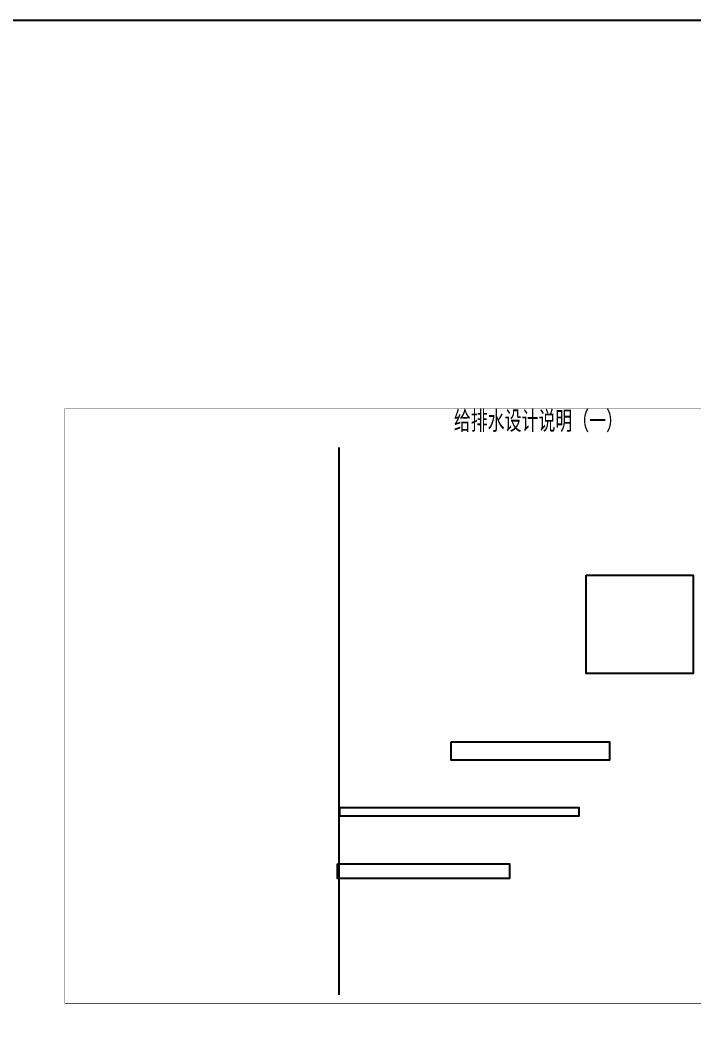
# Model space of a CAD drawing. Extents: x 332286 to 1463507, y -720758 to 86974.
# Drawn here: x 677005 to 742038, y -423487 to -325871 of the extents above; entities that cross this region are included whole.
import ezdxf

# ---------------------------------------------------------------- set-up
doc = ezdxf.new("R2010")
doc.units = 0
doc.header["$LTSCALE"] = 1000
doc.header["$MEASUREMENT"] = 0
doc.layers.get('0').update_dxf_attribs({"linetype": 'CONTINUOUS'})
doc.layers.get('Defpoints').update_dxf_attribs({"linetype": 'CONTINUOUS'})
doc.layers.add('SHEET_LINE', color=6, linetype='CONTINUOUS')
doc.layers.add('TEXT', color=7, linetype='CONTINUOUS')
doc.styles.add('_HZTXT', font='fs.shx', dxfattribs={"width": 0.7, "bigfont": 'hztxt.shx'})

msp = doc.modelspace()

# ---------------------------------------------------------------- linework, layer by layer
for points in [[(606987.7, -325870.5), (1300418.1, -325870.5), (1300418.1, -441333.3), (606987.7, -441333.3)], [(731659.9, -379423.4), (741963.4, -379423.4), (741963.4, -388916.7), (731659.9, -388916.7)], [(718608.1, -395503.5), (733896.5, -395503.5), (733896.5, -397281.5), (718608.1, -397281.5)], [(707864.1, -401834.4), (730932.2, -401834.4), (730932.2, -402692.5), (707864.1, -402692.5)], [(707632.5, -407293.8), (724260.7, -407293.8), (724260.7, -408680.5), (707632.5, -408680.5)]]:
    msp.add_lwpolyline(points, close=True)
at = {"layer": 'Defpoints'}
msp.add_line((707771.3, -367106.5), (707771.3, -419907.1), dxfattribs=at)
at = {"layer": 'SHEET_LINE'}
for points, const_width in [([(678805.8, -421736.2), (783905.8, -421736.2), (783905.8, -362336.2), (678805.8, -362336.2)], 5), ([(776405.8, -363336.2), (681305.8, -363336.2), (681305.8, -420736.2), (776405.8, -420736.2)], 50)]:
    msp.add_lwpolyline(points, close=True, dxfattribs=dict(at, const_width=const_width))

# ---------------------------------------------------------------- texts
at = {"layer": 'TEXT', "style": '_HZTXT', "width": 0.8}
msp.add_text('给排水设计说明（一）', height=2040.82, dxfattribs=at).set_placement((718875.5, -365599.4))

doc.saveas('drawing.dxf')
